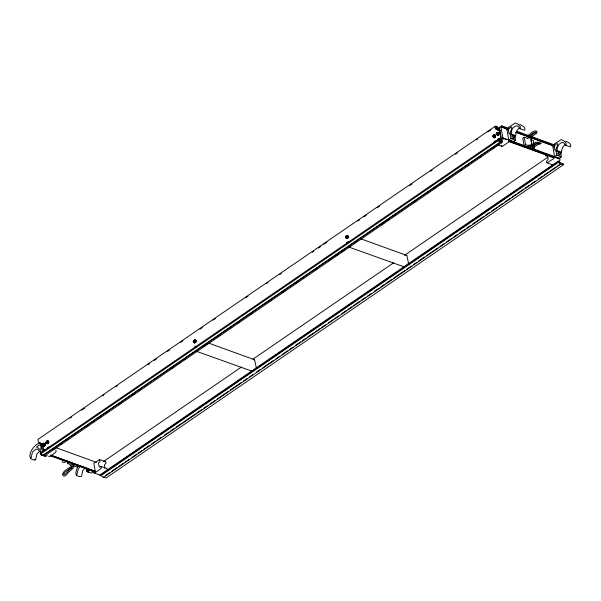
<?xml version="1.0" encoding="UTF-8"?>
<svg xmlns="http://www.w3.org/2000/svg" width="601" height="601" viewBox="0 0 601 601"><rect width="100%" height="100%" fill="white"/><g stroke="black" fill="none" stroke-linecap="round" stroke-linejoin="round"><path stroke-width="0.9" d="M40.635 443.613L40.44 444.094L39.794 443.238C33.799 443.651 23.687 459.51 35.001 459.983L35.669 459.54L37.037 453.71L40.275 450.923M541.163 142.88L541.118 143.616L538.376 144.082L538.864 143.97L532.741 147.989M39.471 442.561L39.719 443.568L39.846 442.667M515.508 140.251L513.329 141.746L508.739 140.078L506.823 129.012L507.522 128.539L507.958 129.38L508.709 127.254L515.35 123.01C517.446 123.483 521.555 126.007 520.075 128.614L517.867 126.202L516.755 125.842L515.508 126.052L513.337 127.615A5.837 3.786 -70.1 0 0 511.391 131.859L511.09 133.903L510.174 134.526L510.918 138.591L515.508 140.251L514.756 136.187L510.174 134.526M86.852 470.042L86.754 470.756L87.859 472.318L88.895 471.935M513.923 137.869L513.269 138.793L512.525 138.38L511.782 136.69L512.127 136.202M559.779 154.502L559.125 155.426L558.382 155.013L557.638 153.33L558.675 152.947M514.756 136.187L515.673 135.563L515.981 133.52A5.837 3.786 -70.1 0 1 517.919 129.275L519.099 128.321M556.03 151.159L560.62 152.827L561.364 156.884L556.781 155.223L556.03 151.159L556.947 150.535L557.247 148.492A5.837 3.786 -70.1 0 1 559.193 144.248L561.364 142.685L562.611 142.475L563.723 142.835L565.571 145.337L570.522 146.914C572.002 144.308 567.885 141.783 565.796 141.31M560.62 152.827L561.529 152.196L561.837 150.16A5.837 3.786 -70.1 0 1 563.776 145.908L564.955 144.954M42.446 445.01L42.709 443.748L43.603 443.14L44.451 443.448L45.075 444.101L44.805 445.364L43.911 445.972L42.446 445.01L43.911 445.972M43.062 445.664L43.956 445.056L44.226 443.793L43.603 443.14M45.946 442.614L46.217 441.352L47.103 440.743L47.952 441.051L48.576 441.697L48.305 442.96L47.419 443.576L45.946 442.614L47.419 443.576M46.562 443.268L47.456 442.659L47.727 441.397L47.103 440.743M193.244 341.766L193.514 340.504L194.401 339.896L195.25 340.204L195.873 340.857L195.603 342.119L194.716 342.728L193.244 341.766L194.716 342.728M193.86 342.42L194.754 341.811L195.025 340.549L194.401 339.896M345.763 236.231L345.492 237.493L346.965 238.447L347.851 237.838L348.122 236.576L346.649 235.622L345.763 236.231L346.612 236.531M346.116 238.146L347.002 237.538L347.273 236.276L346.649 235.622M346.664 243.878L346.935 242.616L347.821 242L348.678 242.308M492.737 136.607L493.008 135.345L493.894 134.737L494.743 135.045L495.367 135.698L495.096 136.96L494.21 137.569L492.737 136.607L493.586 136.915M493.361 137.261L494.247 136.652L494.518 135.39L493.894 134.737M493.909 142.993L494.18 141.731L495.066 141.122L495.915 141.43M496.238 134.211L496.509 132.949L497.395 132.34L498.252 132.641L498.868 133.294L498.597 134.556L497.711 135.172L496.238 134.211L497.087 134.519M496.862 134.864L497.748 134.256L498.019 132.994L497.395 132.34M497.41 140.596L497.681 139.334L498.567 138.726L500.04 139.68L499.769 140.942L498.92 140.642L499.191 139.379L498.567 138.726M496.088 128.381L497.636 127.314L497.545 126.834L495.277 126.18L37.901 439.436L38.441 442.359L41.672 443.703L42.273 444.462L43.527 451.283M44.301 455.941L44.692 455.543M495.277 126.18C494.105 129.846 498.229 129.373 499.649 131.206L501.257 141.04L497.568 139.928L40.192 453.184L40.365 454.153L43.084 455.137L500.46 141.889L501.978 142.625L501.888 141.318L502.541 141.558L501.782 140.739L499.439 127.968L498.191 128.824M561.101 152.414L560.718 152.819M508.416 140.401L559.276 158.844L559.816 158.476L502.819 137.802L501.812 138.944L501.392 138.636L501.715 138.951L502.789 137.96L503.022 138.906A0.917 0.593 -70.1 0 1 502.541 140.108M107.662 470.388L107.932 469.456M499.979 140.95L500.1 139.192L498.905 138.974M500.145 141.01L500.257 139.252L499.07 139.034M545.453 154.254L545.798 156.132L547.488 155.471L548.172 159.355L546.655 161.128L546.67 162.571L552.943 165.065M77.822 466.083C76.658 470.666 72.736 476.398 80.865 476.623L81.533 476.172L82.9 470.343L84.906 468.247M72.383 467.601C69.07 468.81 66.41 474.362 63.954 474.782L63.631 474.054L64.961 472.198L71.218 467.668M71.053 467.931L72.195 466.106M528.752 136.555L533.56 132.648L536.054 132.288L535.634 131.927L535.461 132.806L535.776 132.415L530.33 135.886L530.09 136.232L530.931 136.945L536.46 133.414L537.084 131.889L536.565 131.146L535.108 130.875L532.937 131.581L527.843 135.721M43.039 455.303L42.002 455.678L40.891 454.123M255.658 368.909L256.259 367.406L254.576 359.759L208.104 342.901M407.906 264.635L408.507 263.133L406.824 255.485L361.231 238.943M73.983 467.42L67.733 472.987L66.666 474.7L64.72 476.09L63.263 475.879L62.361 474.414L64.202 471.259L70.257 467.022M106.677 470.944L107.294 469.674L106.843 468.525L100.945 466.384L99.683 467.21L99.18 466.864L98.451 463.01L99.976 461.47L99.631 459.592L93.816 463.341L95.116 470.425L94.89 471.176L93.809 471.597L93.944 472.619A0.917 0.593 -70.1 0 0 94.71 472.964L100.78 468.81L101.396 467.533L100.945 466.384M43.355 444.079L44.617 443.215L45.443 444.5L44.594 446.122L43.911 446.295L43.084 445.01M43.52 444.139L44.782 443.275M46.855 441.675L47.441 440.991L48.628 441.217L48.516 442.975L47.254 443.838M47.021 441.735L48.283 440.871L48.944 442.096L48.095 443.718L46.735 443.44M48.027 448.061L49.455 447.257M195.325 347.213L196.587 346.349M497.147 133.272L498.575 132.468M497.312 133.332L497.898 132.648M80.324 466.579L78.31 468.682L76.943 474.512L76.274 474.955M529.984 146.396L535.574 142.234L540.081 142.384M530.533 147.5L536.084 143.361L540.344 143.797L539.908 143.166M70.009 418.176L71.557 417.117M81.616 410.228L84.711 408.109M102.508 395.916L104.056 394.857M115.662 386.901L117.21 385.842M148.169 364.642L149.717 363.582M154.359 360.405L156.681 358.812M167.514 351.39L169.835 349.805M180.676 342.382L182.997 340.79M200.02 329.13L202.342 327.537M213.175 320.123L215.496 318.53M245.681 297.856L248.003 296.27M266.574 283.544L268.121 282.485M279.735 274.537L281.283 273.478M312.235 252.277L313.782 251.218M318.425 248.033L320.746 246.448M323.849 244.322L326.944 242.203M357.895 221.003L359.443 219.943M364.086 216.758L366.407 215.173M377.248 207.751L379.569 206.158M409.747 185.491L412.068 183.898M430.647 171.18L432.194 170.121M455.408 154.217L457.729 152.624M476.308 139.905L477.855 138.846M487.914 131.957L491.009 129.839M497.605 128.682L501.73 125.842L508.897 128.404M502.819 137.802L500.926 126.879L501.625 126.398L507.762 128.629M501.625 126.398L501.925 127.006L501.88 125.857M498.252 132.641L497.358 133.257L496.509 132.949M30.418 458.323L31.087 457.872L32.454 452.042L35.684 449.255A5.837 3.786 -70.1 0 1 38.584 450.194L39.486 451.411L40.395 450.78L41.138 454.844L45.729 456.505L47.178 455.513M45.623 449.833L44.774 449.525L43.881 450.134L44.737 450.442M49.124 447.429L48.275 447.129L47.389 447.737L48.238 448.038M196.422 346.582L195.573 346.281L194.679 346.89L195.535 347.198M40.365 454.153L497.741 140.897L500.46 141.889M500.535 142.272L43.159 455.528L43.084 455.137M53.677 448.977L55.998 447.392M60.641 444.207L62.188 443.147M66.065 440.503L67.612 439.436M73.029 435.733L75.35 434.14M86.183 426.718L88.505 425.125M93.147 421.947L94.695 420.888M99.338 417.71L101.659 416.117M105.528 413.465L107.849 411.88M118.69 404.458L121.011 402.865M131.844 395.443L134.166 393.858M138.808 390.673L140.356 389.613M171.315 368.413L174.41 366.294M177.505 364.176L179.827 362.583M184.469 359.406L186.017 358.346M203.814 346.153L206.909 344.035M216.969 337.138L220.071 335.02M230.13 328.131L231.678 327.072M237.095 323.361L239.416 321.768M250.249 314.353L252.57 312.76M270.375 300.568L271.922 299.508M282.755 292.086L285.077 290.501M295.91 283.079L298.231 281.486M302.874 278.308L304.422 277.249M315.255 269.826L317.576 268.234M328.416 260.819L330.738 259.226M335.381 256.049L338.476 253.922M341.571 251.804L343.892 250.211M348.535 247.034L350.082 245.974M381.042 224.774L384.137 222.655M387.232 220.529L389.553 218.944M394.196 215.759L395.743 214.7M413.541 202.514L416.636 200.388M426.702 193.499L428.25 192.44M434.44 188.203L435.988 187.136M439.857 184.492L441.404 183.433M446.821 179.722L449.142 178.129M459.975 170.707L462.297 169.121M466.939 165.936L468.487 164.877M479.328 157.454L481.649 155.869M492.482 148.447L494.803 146.854M44.602 455.881L501.978 142.625M508.273 140.311L508.686 140.101L508.919 141.047A0.917 0.593 -70.1 0 1 508.438 142.249L502.368 146.404L497.628 144.999M508.739 140.078L510.918 138.591M532.246 145.562L530.758 138.065L529.286 137.629L526.514 138.065L524.207 137.231L522.772 138.215L524.117 145.57L525.559 144.578L527.866 145.419C529.226 145.006 533.11 144.24 532.261 147.012M528.084 147.005L528.632 145.833L531.344 145.735M529.165 147.395L530.653 147.012M67.395 460.929L67.905 463.687L69.348 462.702M533.125 148.838L534.567 147.846L533.215 140.499L530.908 139.665L531.923 145.172M73.307 464.137L71.234 464.761L71.128 465.798M74.389 464.528L73.84 465.707L71.887 466.075M78.355 465.97L76.913 466.954L74.607 466.121L71.835 466.556M87.002 471.477L89.181 469.99L93.764 471.65L91.585 473.145L87.002 471.477L86.401 468.232M103.485 461.523L241.241 367.173M252.848 359.225L393.7 262.757M404.533 255.335L547.706 157.282M565.571 145.337L565.932 145.247C567.419 142.647 563.302 140.123 561.206 139.642L554.565 143.887L553.814 146.02L553.378 145.172L552.68 145.652L554.595 156.718L556.781 155.223M561.364 156.884L559.185 158.379L554.595 156.718M559.185 161.556L559.982 162.571L563.272 163.765L563.453 164.734L559.659 163.72L558.885 161.992L101.509 475.248L100.848 475.008L100.743 474.429L558.119 161.173L558.772 161.414M558.885 161.992L558.224 161.759L100.6 475.106A0.917 0.593 -70.1 0 1 99.841 474.76M558.757 161.316L559.539 160.783A0.917 0.593 -70.1 0 0 560.019 159.581L559.666 158.641M105.678 475.414L109.547 472.762M111.869 471.169L117.285 467.465M118.833 466.399L123.475 463.221M125.023 462.161L128.892 459.51M131.995 457.391L136.637 454.213M138.185 453.154L142.054 450.502M143.601 449.443L149.792 445.198M151.339 444.139L155.982 440.961M157.53 439.902L161.399 437.25M164.494 435.132L169.136 431.946M170.684 430.887L174.553 428.235M176.101 427.176L182.298 422.939M183.846 421.879L195.453 413.931M197 412.864L201.643 409.687M203.964 408.094L207.06 405.975M210.155 403.857L214.797 400.679M217.119 399.087L227.952 391.664M230.273 390.079L241.114 382.657M243.435 381.064L247.304 378.412M249.625 376.827L252.72 374.701M256.589 372.057L260.458 369.405M262.78 367.812L273.613 360.397M275.934 358.805L279.803 356.153M282.132 354.56L287.548 350.856M289.096 349.79L292.965 347.145M295.286 345.552L300.703 341.841M302.25 340.782L306.119 338.13M307.667 337.071L313.857 332.834M315.405 331.775L320.048 328.589M321.595 327.53L325.464 324.878M328.559 322.76L333.209 319.582M334.757 318.522L338.626 315.871M341.721 313.752L346.364 310.567M347.911 309.507L351.78 306.863M353.328 305.796L359.518 301.559M361.066 300.5L365.709 297.322M367.256 296.255L371.125 293.611M374.22 291.485L378.863 288.307M380.41 287.248L384.287 284.596M385.834 283.537L392.025 279.3M393.572 278.24L405.179 270.285M406.727 269.225L411.369 266.048M413.691 264.455L416.786 262.337M418.334 261.277L424.524 257.033M426.845 255.448L437.686 248.025M440.007 246.433L443.876 243.788M446.197 242.195L451.614 238.484M453.162 237.425L457.03 234.773M459.352 233.18L464.768 229.477M466.316 228.41L470.185 225.766M472.506 224.173L483.339 216.751M485.668 215.166L489.537 212.514M491.858 210.921L497.275 207.21M498.822 206.151L502.691 203.499M505.013 201.913L510.429 198.202M511.977 197.143L515.846 194.491M517.393 193.432L523.584 189.187M525.131 188.128L529.774 184.95M531.322 183.891L535.198 181.239M538.293 179.121L542.936 175.943M544.483 174.876L548.352 172.232M549.9 171.172L556.09 166.928M557.638 165.868L559.959 164.276M101.509 475.248L101.915 476.668L103.425 477.389L560.801 164.133M563.453 164.734L106.076 477.99L103.357 477.006L103.425 477.389M532.193 146.892L538.293 142.895M527.28 138.478L527.731 138.328M66.17 461.778L64.037 462.477L62.624 462.214L62.113 461.485M528.73 138.012L529.443 137.809M494.232 134.985L495.419 135.21L495.307 136.968L494.045 137.832L493.376 136.607M494.398 135.045L495.585 135.27L495.472 137.028L494.21 137.892L493.541 136.667M495.404 141.37L496.08 141.19M495.57 141.43L496.246 141.25M346.987 235.87L348.34 236.148L348.227 237.913L346.965 238.777L346.296 237.553M347.153 235.93L347.829 235.75M348.159 242.256L348.835 242.075M348.325 242.308L349.001 242.135M194.739 340.143L195.58 340.023M194.551 342.991L195.813 342.127L195.926 340.369M43.745 446.235L45.015 445.371L45.128 443.613M45.105 449.773L45.789 449.593M45.27 449.833L45.954 449.653M519.715 128.704L524.665 130.274C526.145 127.675 522.029 125.151 519.933 124.677M547.045 162.924L553.641 158.641A0.917 0.593 -70.1 0 0 554.122 157.447L553.889 156.493L552.912 157.477L552.492 157.169M105.01 461.853L105.806 461.921L106.039 463.093L104.349 465.151L104.95 468.352M406.238 255.545L406.824 255.485M404.481 266.979L348.655 246.996M253.983 359.819L254.576 359.759M196.399 351.277L252.232 371.253M498.019 132.994L498.868 133.294M497.748 134.256L498.597 134.556M494.518 135.39L495.367 135.698M493.008 135.345L493.857 135.653M494.247 136.652L495.096 136.96M499.191 139.379L500.04 139.68M497.681 139.334L498.529 139.635M494.18 141.731L495.029 142.039M347.273 236.276L348.122 236.576M347.002 237.538L347.851 237.838M346.935 242.616L347.784 242.917M195.025 340.549L195.873 340.857M194.754 341.811L195.603 342.119M47.727 441.397L48.576 441.697M47.456 442.659L48.305 442.96M44.226 443.793L45.075 444.101M43.956 445.056L44.805 445.364M516.792 131.266L554.498 144.946M516.529 131.807L522.667 134.031M529.684 136.577L537.572 139.44M541.08 140.709L550.726 144.21M501.925 127.006L508.063 129.23M515.951 132.092L554.535 146.088M500.926 126.879L507.943 129.418M515.831 132.28L553.536 145.96M497.636 127.314C492.655 124.79 497.508 131.371 499.686 130.132L499.949 130.778M499.889 128.892L495.502 127.307L495.825 129.042M511.09 133.903L515.673 135.563M556.947 150.535L561.529 152.196M497.575 129.681L500.205 130.635M533.027 147.29L534.567 147.846M502.278 138.17L506.658 139.763M509.152 141.243L553.874 157.47M508.731 141.498L553.453 157.717M99.631 459.592L105.528 461.733M55.172 447.384L96.4 462.342M39.816 443.5L41.567 444.131M51.761 455.393L95.604 471.297M50.199 455.145L94.041 471.049M39.486 451.411L41.011 451.96M50.476 455.385L94.319 471.289M50.529 455.836L94.372 471.74M100.743 474.429L101.396 474.67M94.38 473.077L100.269 475.211M67.905 463.687L70.212 464.528L70.362 466.121M498.409 132.408L499.085 132.866L498.973 134.632L497.711 135.495L497.042 134.271M195.415 339.963L196.091 340.429L195.971 342.187L194.709 343.051L194.033 342.593M49.29 447.197L49.8 447.595M530.33 135.886L530.848 136.322M35.001 459.983L34.693 459.54M501.843 146.524L501.324 145.382M495.066 141.122L495.69 141.776M346.341 237.801L346.965 238.447M347.821 242L348.445 242.654M195.573 346.281L196.196 346.935M48.275 447.129L48.899 447.783M44.774 449.525L45.391 450.179M55.743 449.991L56.193 451.141L55.577 452.41L49.507 456.565A0.917 0.593 -70.1 0 1 48.741 456.219M251.271 370.825L251.639 371.313M558.119 161.173L558.224 161.759M524.207 137.231L525.559 144.578M498.928 132.813L498.221 135.255L497.035 135.037L496.884 134.211M497.568 139.928L497.741 140.897M348.174 236.088L347.476 238.537L346.289 238.312L346.138 237.493M43.249 445.071L43.4 445.897M42.573 444.026L43.039 446.573M43.242 447.655L43.572 449.465M40.838 443.17L42.476 452.087M508.273 130.409L509.19 133.858L510.166 132.851L511.879 127.682C511.601 125.459 508.341 128.997 508.273 130.409M554.13 147.042L555.046 150.498L556.023 149.484L557.736 144.323C557.458 142.091 554.197 145.63 554.13 147.042M41.168 448.293L40.943 449.067L39.854 449.465L38.133 447.865L36.841 447.55L36.759 446.656L39.598 444.808L40.658 445.536L41.168 448.293M515.042 137.103L514.388 138.02L513.645 137.614L513.059 136.788L513.246 135.435L514.644 136.202L515.042 137.103M560.898 153.736L560.252 154.66L559.501 154.247L558.915 153.42L559.103 152.068L560.508 152.842L560.898 153.736"/></g></svg>
